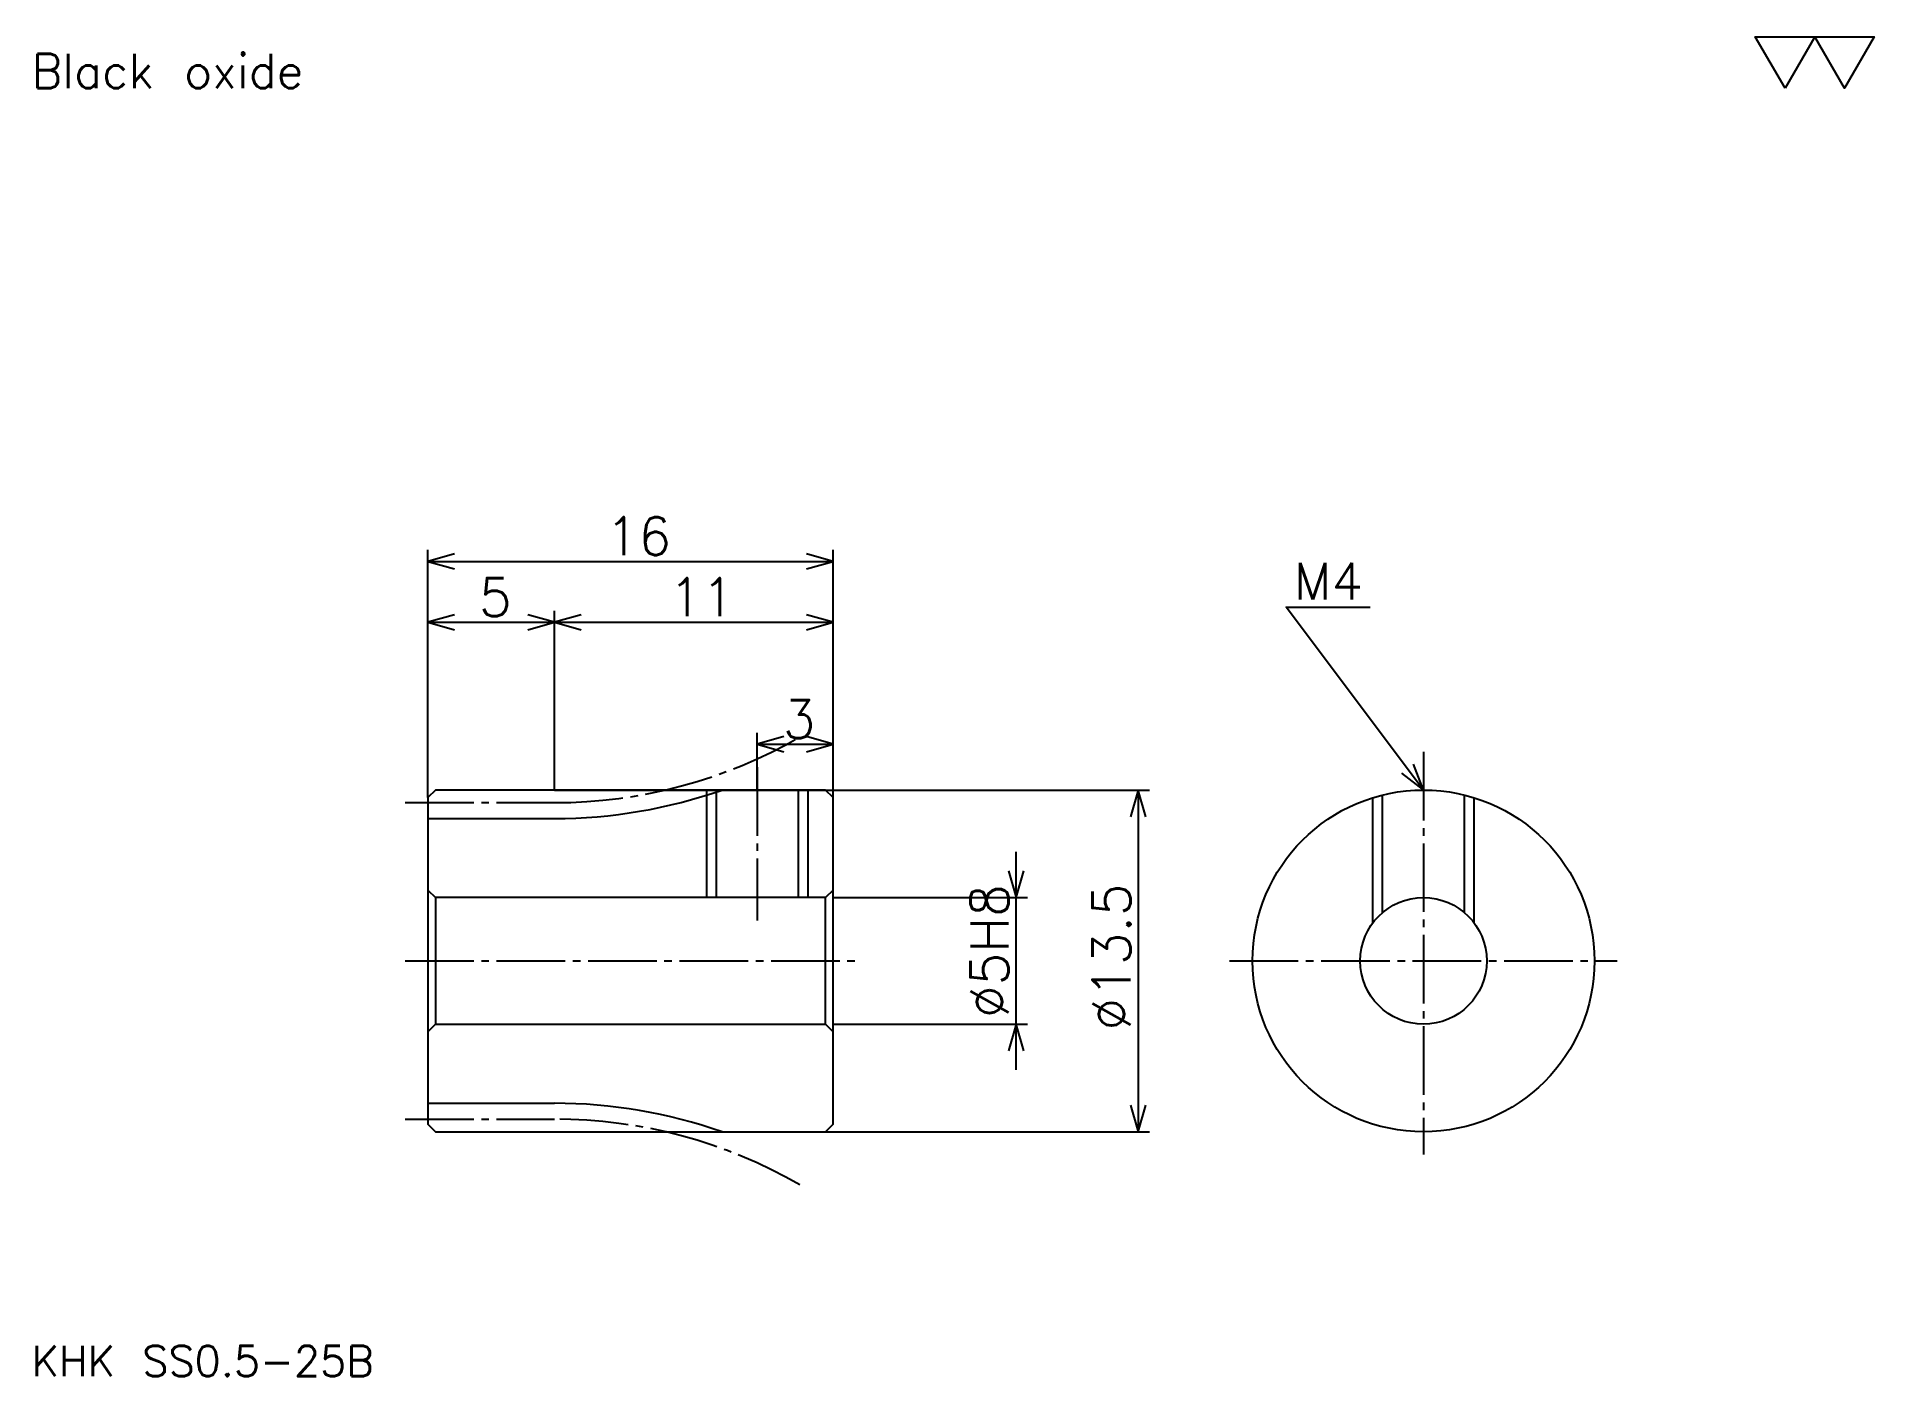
# Model space of a CAD drawing. Extents: x 3.2 to 75.8, y 3.3 to 56.2.
import ezdxf

# ---------------------------------------------------------------- set-up
doc = ezdxf.new("R2010")
doc.units = 0
doc.linetypes.add('DASHDOT', pattern=[3.612244, 2.709184, -0.30102, 0.30102, -0.30102])
doc.layers.get('0').update_dxf_attribs({"linetype": 'CONTINUOUS'})
doc.layers.add('DASHDOT', color=6, linetype='DASHDOT')
doc.styles.add('KANJI', font='TXT', dxfattribs={"bigfont": 'BIGFONT'})

msp = doc.modelspace()

# ---------------------------------------------------------------- linework, layer by layer
at = {"color": 5}
for p, q in [((18.663265, 26.466835), (18.663265, 35.948978)), ((34.663265, 26.466835), (34.663265, 35.948978)), ((18.663265, 35.497448), (34.663265, 35.497448)), ((23.663265, 26.466835), (23.663265, 33.540813)), ((18.663265, 33.089283), (23.663265, 33.089283)), ((23.663265, 33.089283), (34.663265, 33.089283)), ((31.663265, 26.466835), (31.663265, 28.724487)), ((31.663265, 28.272957), (34.663265, 28.272957)), ((18.663265, 26.166836), (18.663265, 26.466835)), ((23.663265, 26.466835), (34.663265, 26.466835)), ((31.663265, 26.466835), (31.663265, 26.466835)), ((31.663265, 26.466835), (31.663265, 26.466835)), ((34.663265, 26.466835), (47.155613, 26.466835)), ((34.663265, 26.166836), (34.663265, 26.466835)), ((46.704082, 26.466835), (46.704082, 12.966835)), ((41.887756, 15.410713), (41.887756, 24.022957)), ((34.663265, 22.216835), (42.339287, 22.216835)), ((34.663265, 17.216835), (42.339287, 17.216835)), ((23.663265, 12.966835), (34.663265, 12.966835)), ((34.663265, 12.966835), (47.155613, 12.966835))]:
    msp.add_line(p, q, dxfattribs=at)
at = {"color": 4}
for p, q in [((18.663265, 25.341835), (23.663265, 25.341835)), ((34.663265, 22.516834), (34.363266, 22.216835)), ((18.663265, 16.916836), (18.963264, 17.216835)), ((34.663265, 16.916836), (34.363266, 17.216835)), ((18.663265, 14.091835), (23.663265, 14.091835))]:
    msp.add_line(p, q, dxfattribs=at)
at = {"color": 7}
msp.add_lwpolyline([(72.244896, 54.183674), (71.070915, 56.218571), (75.766838, 56.218571), (74.592857, 54.183674), (73.418877, 56.218571), (72.244896, 54.183674)], dxfattribs=at)
at = {"color": 5}
for points in [[(19.716837, 35.79847), (18.663265, 35.497448), (19.716837, 35.196426)], [(33.609695, 35.196426), (34.663265, 35.497448), (33.609695, 35.79847)], [(19.716837, 33.390305), (18.663265, 33.089283), (19.716837, 32.788261)], [(22.609694, 32.788261), (23.663265, 33.089283), (22.609694, 33.390305)], [(24.716837, 33.390305), (23.663265, 33.089283), (24.716837, 32.788261)], [(33.609695, 32.788261), (34.663265, 33.089283), (33.609695, 33.390305)], [(57.969387, 26.466835), (52.551022, 33.691326), (55.862244, 33.691326)], [(32.716835, 28.573978), (31.663265, 28.272957), (32.716835, 27.971937)], [(33.609695, 27.971937), (34.663265, 28.272957), (33.609695, 28.573978)], [(57.096428, 27.12908), (57.969387, 26.466835), (57.57806, 27.490305)], [(47.005104, 25.413263), (46.704082, 26.466835), (46.403061, 25.413263)], [(41.586735, 23.270407), (41.887756, 22.216835), (42.188774, 23.270407)], [(42.188774, 16.163263), (41.887756, 17.216835), (41.586735, 16.163263)], [(46.403061, 14.020407), (46.704082, 12.966835), (47.005104, 14.020407)]]:
    msp.add_lwpolyline(points, dxfattribs=at)
at = {"color": 4}
for points in [[(23.663265, 26.466835), (23.663265, 26.466835), (18.963264, 26.466835), (18.663265, 26.166836), (18.663265, 16.916836)], [(18.663265, 16.916836), (18.663265, 13.266835), (18.963264, 12.966835), (23.663265, 12.966835), (23.663265, 12.966835), (23.663265, 12.966835), (34.363266, 12.966835), (34.663265, 13.266835), (34.663265, 26.166836), (34.363266, 26.466835), (23.663265, 26.466835), (23.663265, 26.466835)], [(29.663265, 26.466835), (29.663265, 22.216835)], [(30.043266, 26.466835), (30.043266, 22.216835)], [(33.283264, 26.466835), (33.283264, 22.216835)], [(33.663265, 26.466835), (33.663265, 22.216835)], [(55.969387, 21.216835), (55.969387, 26.163734)], [(56.349388, 21.620935), (56.349388, 26.269552)], [(59.589386, 21.620935), (59.589386, 26.269552)], [(59.969387, 21.216835), (59.969387, 26.163734)], [(18.663265, 22.516834), (18.963264, 22.216835), (18.963264, 17.216835), (34.363266, 17.216835), (34.363266, 22.216835), (18.963264, 22.216835)]]:
    msp.add_lwpolyline(points, dxfattribs=at)
for radius in [6.75, 2.5]:
    msp.add_circle((57.969387, 19.716835), radius, dxfattribs=at)
for centre, start, end in [((23.663265, 45.341835), 270, 289.30883075), ((23.663265, -5.908165), 70.69116925, 90)]:
    msp.add_arc(centre, 20, start, end, dxfattribs=at)
at = {"layer": 'DASHDOT', "color": 7}
for p, q in [((57.969387, 27.971937), (57.969387, 12.063774)), ((17.760204, 25.966835), (23.663265, 25.966835)), ((17.760204, 19.716835), (35.566326, 19.716835)), ((50.316326, 19.716835), (65.622452, 19.716835)), ((17.760204, 13.466835), (23.663265, 13.466835))]:
    msp.add_line(p, q, dxfattribs=at)
msp.add_lwpolyline([(31.663265, 27.369896), (31.663265, 21.313774)], dxfattribs=at)
for centre, start, end in [((23.663265, 45.341835), 270, 299.99999874), ((23.663265, -5.908165), 60.00000126, 90)]:
    msp.add_arc(centre, 19.375, start, end, dxfattribs=at)

# ---------------------------------------------------------------- texts
at = {"color": 7, "style": 'KANJI'}
for s, height, p in [('Black oxide', 1.354592, (3.010204, 54.183674)), ('16', 1.505102, (25.684948, 35.738266)), ('5', 1.505102, (20.674107, 33.330101)), ('11', 1.505102, (28.184948, 33.330101)), ('M4', 1.444898, (52.852039, 33.992344)), ('3', 1.505102, (32.674107, 28.513775)), ('KHK SS0.5-25B', 1.204082, (3.010204, 3.311224))]:
    msp.add_text(s, height=height, dxfattribs=at).set_placement(p)
for s, p in [('%%c5H8', (41.586735, 17.459183)), ('%%c13.5', (46.403061, 16.970024))]:
    msp.add_text(s, height=1.505102, rotation=90, dxfattribs=at).set_placement(p)

doc.saveas('drawing.dxf')
